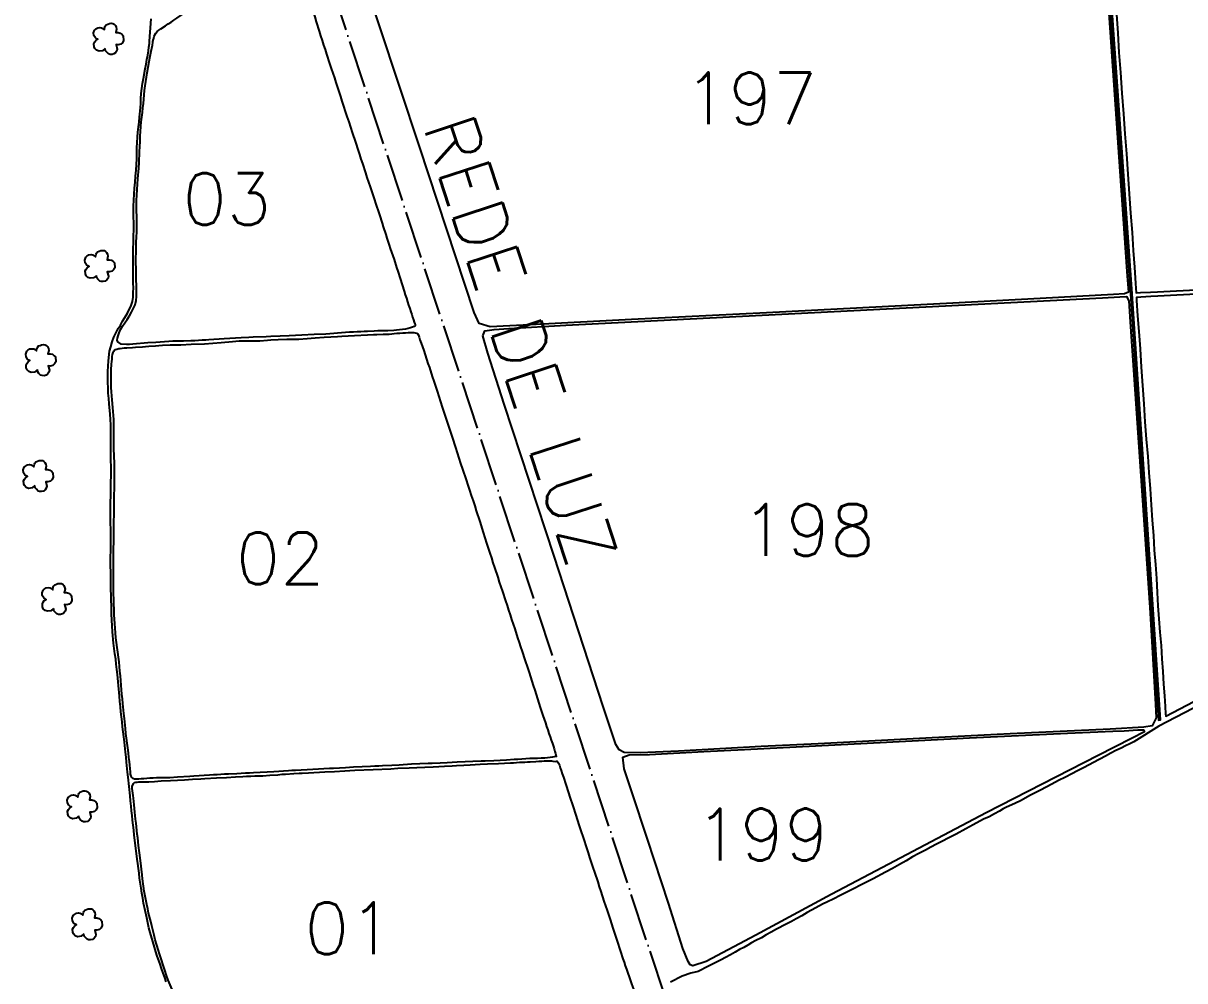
# Model space of a CAD drawing. Extents: x 737683 to 746083, y 7801653 to 7813533.
# Drawn here: x 738462 to 739627, y 7805766 to 7806727 of the extents above; entities that cross this region are included whole.
import ezdxf

# ---------------------------------------------------------------- set-up
doc = ezdxf.new("R2010")
doc.units = 0
doc.header["$MEASUREMENT"] = 0
doc.linetypes.add('ACAD_ISO04W100', pattern=[30, 24, -3, 0, -3])
doc.linetypes.add('CONTINUO', pattern=[0])
for name, color, linetype in [('0114000479', 1, 'Continuous'), ('0114000479001', 5, 'Continuous'), ('0114000479002', 5, 'Continuous'), ('0114000479003', 5, 'Continuous'), ('0114000479195', 5, 'Continuous'), ('0114000479196', 5, 'Continuous'), ('0114000479197', 5, 'Continuous'), ('0114000479198', 5, 'Continuous'), ('0114000479199', 5, 'Continuous'), ('_SIMBOLO ARVORE', 118, 'Continuous'), ('CANAL VINHAÇA', 7, 'Continuous'), ('REDE_DE_LUZ', 6, 'Continuous'), ('TEXTO_NUN_TAL', 7, 'Continuous')]:
    doc.layers.add(name, color=color, linetype=linetype)
doc.layers.add('TEXTO_DIVERSOS', color=7, linetype='Continuous', lineweight=5)
doc.styles.add('ROMANS', font='romans')

msp = doc.modelspace()

# ---------------------------------------------------------------- linework, layer by layer
at = {"layer": '0114000479'}
for points in [[(738605.2, 7805764.8), (738603.6, 7805769.2), (738602.1, 7805773.7), (738600.5, 7805778.2), (738598.9, 7805782.7), (738595.8, 7805791.6), (738591.7, 7805805.2), (738589.1, 7805814.4), (738587.8, 7805819.1), (738586.6, 7805824), (738585.5, 7805829.1), (738582.4, 7805843.8), (738581.5, 7805848.8), (738580.6, 7805853.9), (738579.8, 7805858.8), (738578.3, 7805868.8), (738577.8, 7805873.8), (738577.2, 7805878.7), (738576.6, 7805883.5), (738576.1, 7805888.1), (738573.6, 7805907.1), (738573.1, 7805912), (738572.5, 7805917), (738571.9, 7805922), (738571.4, 7805927), (738570.9, 7805931.8), (738570.4, 7805936.5), (738569.9, 7805941.3), (738569.3, 7805946.5), (738568.8, 7805951.6), (738566.9, 7805970.4), (738566.4, 7805975.3), (738565.4, 7805985.5), (738564.9, 7805990.5), (738564.3, 7805995.3), (738563.1, 7806005.5), (738562.5, 7806010.7), (738561.9, 7806015.8), (738561.3, 7806020.9), (738560.8, 7806025.9), (738560.2, 7806030.9), (738559.7, 7806035.8), (738559.2, 7806040.9), (738558.7, 7806046.2), (738558.2, 7806051.5), (738557.2, 7806062.3), (738556.1, 7806073.2), (738555.5, 7806078.4), (738555, 7806083.6), (738554.4, 7806088.8), (738553.7, 7806094), (738552.3, 7806104.7), (738551.2, 7806116.3), (738550.8, 7806122.2), (738550.3, 7806133.8), (738550.1, 7806139.5), (738549.6, 7806161.2), (738549.4, 7806176.9), (738549.3, 7806181.9), (738549.3, 7806186.8), (738549.3, 7806191.9), (738549.5, 7806197), (738549.5, 7806206.9), (738549.5, 7806212), (738549.4, 7806217.2), (738549.2, 7806227.1), (738549.2, 7806232), (738549.2, 7806236.9), (738549.2, 7806241.9), (738549.3, 7806246.9), (738549.4, 7806252), (738549.4, 7806257.1), (738549.6, 7806267.1), (738549.7, 7806272.1), (738549.7, 7806282.4), (738549.6, 7806287.7), (738549.6, 7806292.8), (738549.6, 7806297.8), (738549.6, 7806302.9), (738549.6, 7806308.2), (738549.6, 7806313.4), (738549.6, 7806318.5), (738549.5, 7806323.8), (738549.3, 7806329.2), (738549, 7806334.5), (738548, 7806345), (738547.5, 7806350.4), (738547, 7806355.7), (738546.7, 7806361.1), (738546.5, 7806366.5), (738546.4, 7806372), (738546.5, 7806377.4), (738547.1, 7806388.1), (738548.3, 7806397.9), (738549.5, 7806402.4), (738550.9, 7806407.2), (738552.7, 7806412), (738556.9, 7806420.5), (738559.1, 7806424.1), (738561.3, 7806428), (738563.7, 7806431.8), (738566.1, 7806435.9), (738569.9, 7806443.8), (738571.1, 7806447.9), (738571.8, 7806452.2), (738572.1, 7806456.7), (738572.2, 7806461.4), (738572.1, 7806466.1), (738572.1, 7806470.8), (738571.9, 7806475.7), (738571.8, 7806480.8), (738571.8, 7806485.9), (738571.8, 7806496.2), (738572, 7806501.4), (738572.2, 7806506.5), (738572.4, 7806511.6), (738572.6, 7806521.8), (738572.5, 7806527), (738572.4, 7806532.4), (738572.4, 7806537.9), (738572.4, 7806543.6), (738572.6, 7806549.4), (738572.9, 7806555.4), (738573.3, 7806561.4), (738573.8, 7806567.5), (738574.3, 7806573.6), (738574.8, 7806579.5), (738575.4, 7806585.3), (738575.6, 7806591), (738575.6, 7806602.1), (738575.9, 7806607.4), (738576.2, 7806612.7), (738576.7, 7806617.8), (738577.3, 7806622.9), (738577.8, 7806627.9), (738578.4, 7806632.8), (738579.3, 7806642.3), (738579.5, 7806646.9), (738579.7, 7806651.6), (738580.1, 7806656.5), (738580.7, 7806661.6), (738581.4, 7806666.7), (738582.3, 7806671.7), (738584.1, 7806681.3), (738585, 7806686), (738585.8, 7806690.5), (738586.5, 7806694.9), (738587.2, 7806699.2), (738587.8, 7806703.1), (738588.3, 7806706.6), (738588.4, 7806709.1), (738589.9, 7806731.4)], [(739686.6, 7806066), (739601.1, 7806021.5), (739576, 7806005.7), (739572, 7806003.7), (739567.7, 7806001.6), (739563.1, 7805999.3), (739557.9, 7805997), (739552.8, 7805994.3), (739547.6, 7805991.4), (739535.3, 7805985.1), (739531.1, 7805982.8), (739525.4, 7805979.6), (739519.3, 7805976.8), (739513.7, 7805973.7), (739507.2, 7805970.4), (739500.4, 7805966.9), (739493.7, 7805963.4), (739482.2, 7805957.1), (739472.2, 7805952.1), (739462.2, 7805946.5), (739457.1, 7805944.3), (739453.5, 7805942.5), (739448.3, 7805940.2), (739444.9, 7805938.5), (739441, 7805936.3), (739436.1, 7805933.6), (739430.8, 7805930.6), (739425.1, 7805928), (739414.8, 7805922.3), (739407.4, 7805918.5), (739397.8, 7805913.2), (739389.7, 7805909), (739384.1, 7805906), (739378, 7805902.9), (739372.4, 7805900), (739366.8, 7805896.9), (739360.3, 7805893.6), (739354, 7805890.2), (739347.6, 7805886.4), (739340.7, 7805882.7), (739333.8, 7805878.8), (739326.6, 7805874.9), (739314.5, 7805868.2), (739306.3, 7805864.3), (739301, 7805861.6), (739295.9, 7805859), (739290.6, 7805856.3), (739282.1, 7805851.8), (739274.1, 7805847.8), (739268.7, 7805845.3), (739263.6, 7805842.9), (739256.7, 7805839), (739248.2, 7805834.4), (739242.9, 7805831.2), (739237.2, 7805828.2), (739232.3, 7805825.5), (739227, 7805822.7), (739217.4, 7805817.6), (739212.2, 7805814.8), (739207.1, 7805811.9), (739202.2, 7805809), (739196.8, 7805806.2), (739192.4, 7805804), (739188.5, 7805801.7), (739184.5, 7805799.5), (739180.4, 7805797.2), (739176, 7805794.8), (739171.2, 7805792.1), (739166.3, 7805789.4), (739161.8, 7805786.9), (739157.3, 7805784.6), (739153.3, 7805782.5), (739149.3, 7805780.5), (739138.9, 7805775.2), (739131.5, 7805773.7), (739122.9, 7805770.6), (739110.9, 7805764.6)]]:
    msp.add_lwpolyline(points, dxfattribs=at)
at = {"layer": '0114000479001', "linetype": 'CONTINUO', "flags": 128}
msp.add_lwpolyline([(738598.6, 7805792.1), (738596.9, 7805797.2), (738594.1, 7805807.1), (738592.9, 7805811.8), (738590.7, 7805821), (738589.5, 7805825.4), (738587.4, 7805833.8), (738586.5, 7805838), (738585.6, 7805842.4), (738583, 7805855.8), (738581.2, 7805868.3), (738580.8, 7805872.2), (738579.3, 7805886.7), (738578.3, 7805894.2), (738577.3, 7805901.8), (738576.5, 7805909.4), (738576.1, 7805913.1), (738575.6, 7805916.8), (738575.2, 7805920.6), (738574.8, 7805924.3), (738574.4, 7805928.2), (738573.3, 7805939), (738572.9, 7805942.5), (738572.2, 7805949.1), (738571.9, 7805951.8), (738571.5, 7805954.2), (738571.2, 7805956.6), (738571, 7805958.9), (738571, 7805961), (738572.2, 7805963.9), (738573.3, 7805964.8), (738574.6, 7805965.2), (738576, 7805965.3), (738577.7, 7805965.6), (738579.5, 7805965.6), (738584.7, 7805965.7), (738587.5, 7805965.7), (738593.4, 7805966.1), (738600.1, 7805966.6), (738609.4, 7805967.1), (738623.5, 7805967.7), (738631.3, 7805968.2), (738639.7, 7805968.7), (738643.9, 7805968.9), (738655.6, 7805969.6), (738665.7, 7805970.1), (738674.5, 7805970.6), (738681.9, 7805970.9), (738685.8, 7805971.2), (738690, 7805971.3), (738694.1, 7805971.5), (738698.1, 7805971.6), (738701.9, 7805971.8), (738709.2, 7805972.3), (738717.2, 7805972.8), (738721.1, 7805973.2), (738724.7, 7805973.4), (738733.1, 7805973.9), (738738.6, 7805974.2), (738741.5, 7805974.3), (738748, 7805974.7), (738764.2, 7805975.5), (738773.9, 7805976), (738784.2, 7805976.5), (738794.5, 7805977.2), (738812.7, 7805977.9), (738830.3, 7805978.8), (738837.5, 7805979.2), (738848.9, 7805979.8), (738856.4, 7805980.1), (738864.5, 7805980.3), (738872.8, 7805980.7), (738884.3, 7805981.2), (738892.1, 7805981.7), (738896.2, 7805982), (738903.7, 7805982.5), (738910.1, 7805982.8), (738920.2, 7805983.2), (738927.6, 7805983.6), (738938.6, 7805984.1), (738944.5, 7805984.4), (738950.6, 7805984.7), (738953.6, 7805984.8), (738959.4, 7805985.2), (738962.2, 7805985.4), (738965, 7805985.5), (738967.7, 7805985.6), (738970.3, 7805985.8), (738975.9, 7805986.2), (738978.9, 7805986.4), (738981.8, 7805986.5), (738984.3, 7805986.6), (738986.2, 7805986.7), (738988.1, 7805986.8), (738991.6, 7805986.7), (738993.1, 7805986.5), (738995.3, 7805986.2), (738996.7, 7805986.3), (738997.3, 7805986.4), (738998.8, 7805984.2), (738999.6, 7805982.2), (739000.5, 7805979.7), (739001.4, 7805976.9), (739002.4, 7805973.7), (739003.6, 7805970.3), (739006, 7805962.8), (739008.7, 7805954.7), (739010.1, 7805950.3), (739012.9, 7805941.4), (739016, 7805932.1), (739019.1, 7805922.4), (739020.8, 7805917.5), (739023.8, 7805908.6), (739026.7, 7805899.4), (739028.3, 7805894.5), (739029.9, 7805889.6), (739033.2, 7805879.7), (739034.8, 7805874.8), (739038, 7805865.2), (739039.5, 7805860.3), (739041.1, 7805855.5), (739044.3, 7805846), (739045.9, 7805841.2), (739047.4, 7805836.5), (739050.4, 7805827.6), (739053.2, 7805818.9), (739054.5, 7805814.7), (739057.2, 7805806.6), (739060.8, 7805795.4), (739063.3, 7805788.1), (739064.5, 7805784.5), (739065.7, 7805780.9), (739066.8, 7805777.5), (739067.9, 7805774.5), (739069.8, 7805768.8), (739070.8, 7805765.8), (739071.9, 7805762.9), (739072.8, 7805760.1), (739073.9, 7805757.6), (739074.6, 7805755.5), (739074.9, 7805753.6), (739074.6, 7805752), (739073.8, 7805750.6), (739072.3, 7805749.2), (739070.2, 7805747.9), (739067.9, 7805746.7), (739065.3, 7805745.4), (739062.5, 7805744), (739056.7, 7805741.4), (739053.6, 7805739.8), (739047.2, 7805736.5), (739040.3, 7805733), (739036.8, 7805731.3), (739033.4, 7805729.6), (739030, 7805727.8), (739026.4, 7805726), (739019.2, 7805722.2), (739015.6, 7805720.2), (739008.6, 7805716.4), (739005.4, 7805714.6), (738999.8, 7805711.6), (738990.8, 7805707), (738987.5, 7805705.2), (738980.7, 7805701.6), (738974.1, 7805698.2), (738970.8, 7805696.5), (738963.8, 7805692.9), (738953.4, 7805687.3), (738944.8, 7805682.4), (738939.2, 7805679.5), (738929.1, 7805674.2), (738918.6, 7805668.8), (738911.8, 7805665), (738908.5, 7805663.1), (738899.7, 7805658.1), (738894.4, 7805655.3), (738887.6, 7805651.9), (738880.5, 7805648), (738873.3, 7805644), (738869.7, 7805642.1), (738866.1, 7805640.2), (738862.5, 7805638.3), (738855, 7805634.4), (738851.4, 7805632.5), (738847.6, 7805630.4), (738840, 7805626.2), (738832.6, 7805622.5), (738826, 7805619.2), (738822.6, 7805617.4), (738819.2, 7805615.6), (738815.8, 7805613.8), (738812.4, 7805611.9), (738805.5, 7805608.2), (738802, 7805606.3), (738798.4, 7805604.4), (738795, 7805602.3), (738791.7, 7805600.4), (738788.5, 7805598.5), (738785.2, 7805596.7), (738782.1, 7805594.8), (738779.2, 7805593.2), (738776.3, 7805591.7), (738773.4, 7805590.2), (738770.5, 7805588.6), (738767.7, 7805587.1), (738764.9, 7805585.6), (738762.6, 7805584.4), (738760.1, 7805583.4), (738757.9, 7805582.9), (738753.9, 7805583.2), (738752.2, 7805584), (738748.3, 7805587.9), (738746, 7805590.8), (738741, 7805597.6), (738735.4, 7805605), (738726.8, 7805616.1), (738721, 7805623.5), (738717.9, 7805627.1), (738711.8, 7805634.3), (738708.7, 7805637.9), (738702.5, 7805645.1), (738699.4, 7805648.7), (738696.3, 7805652.3), (738690.4, 7805659.6), (738687.4, 7805663.4), (738684.4, 7805667.3), (738681.4, 7805671), (738675, 7805678), (738671.8, 7805680.9), (738668.6, 7805683.5), (738665.4, 7805686.1), (738662.1, 7805688.8), (738659, 7805691.7), (738655.9, 7805694.8), (738652.7, 7805697.8), (738646.4, 7805704.6), (738640.5, 7805711.7), (738638, 7805715.2), (738635.8, 7805718.6), (738633.5, 7805722), (738631.2, 7805725.4), (738626.8, 7805732.2), (738624.4, 7805735.5), (738622.2, 7805738.5), (738619.9, 7805741.5), (738617.7, 7805744.9), (738615.4, 7805748.7), (738613.2, 7805752.9), (738611, 7805757.3), (738607.2, 7805766.5), (738605.4, 7805771.4), (738603.7, 7805776.5), (738602, 7805781.7), (738600.3, 7805786.9)], close=True, dxfattribs=at)
at = {"layer": '0114000479002', "linetype": 'CONTINUO', "flags": 128}
msp.add_lwpolyline([(738552.8, 7806137.4), (738552.4, 7806145.6), (738552.3, 7806157.6), (738552.2, 7806165.8), (738552.2, 7806178.1), (738552.2, 7806186.5), (738552.2, 7806194.9), (738552.3, 7806199), (738552.5, 7806207), (738552.6, 7806215.3), (738552.7, 7806223.9), (738552.8, 7806236.6), (738552.8, 7806240.7), (738552.8, 7806244.8), (738553, 7806252.8), (738553.2, 7806260.7), (738553.2, 7806264.6), (738553.2, 7806268.4), (738553.2, 7806282.3), (738553.1, 7806285.5), (738552.7, 7806300), (738552.6, 7806304), (738552.6, 7806308.1), (738552.6, 7806312.2), (738552.6, 7806316.4), (738552.6, 7806320.7), (738552.5, 7806324.9), (738552.4, 7806329.2), (738552.2, 7806333.3), (738551.9, 7806337.3), (738551.6, 7806341.2), (738551, 7806349), (738550.3, 7806357.2), (738549.9, 7806361.3), (738549.8, 7806369.4), (738550, 7806379), (738550.3, 7806384.7), (738550.5, 7806387.4), (738550.7, 7806390), (738551, 7806392.5), (738551.2, 7806394.6), (738551.8, 7806396.4), (738552.5, 7806397.9), (738553.3, 7806398.9), (738554.3, 7806399.7), (738555.6, 7806400), (738556.7, 7806400.4), (738557.7, 7806400.5), (738559, 7806400.7), (738562.9, 7806401.1), (738565.6, 7806401.3), (738571.2, 7806401.6), (738574.4, 7806401.9), (738581.2, 7806402.4), (738584.4, 7806402.7), (738587.6, 7806402.9), (738594.3, 7806403.3), (738597.8, 7806403.6), (738601.5, 7806403.8), (738609.2, 7806404.2), (738616.6, 7806404.3), (738619.9, 7806404.3), (738630, 7806404.8), (738643.4, 7806405.4), (738660.3, 7806406.7), (738671.7, 7806407.6), (738678.3, 7806408.1), (738684.7, 7806408.3), (738688, 7806408.4), (738691.3, 7806408.4), (738695, 7806408.4), (738698.9, 7806408.4), (738706.8, 7806409), (738710.1, 7806409.3), (738717.4, 7806409.6), (738726.1, 7806409.8), (738738.2, 7806410), (738746.4, 7806410.6), (738750.6, 7806411), (738754.7, 7806411.3), (738763.5, 7806411.8), (738776.9, 7806412.6), (738781.4, 7806412.9), (738793.9, 7806413.6), (738807.1, 7806414.3), (738813.2, 7806414.5), (738816.4, 7806414.5), (738822.6, 7806414.8), (738828.7, 7806415.1), (738831.3, 7806415.3), (738833.9, 7806415.5), (738836.6, 7806415.8), (738839.5, 7806416.1), (738842.4, 7806416.3), (738845.3, 7806416.4), (738847.9, 7806416.5), (738851.9, 7806416.7), (738853.4, 7806416.6), (738854.8, 7806416.4), (738856.5, 7806415.8), (738857.1, 7806415.6), (738858.3, 7806413.9), (738858.9, 7806411.9), (738859.7, 7806409.3), (738860.8, 7806406), (738862.1, 7806402.4), (738863.4, 7806398.5), (738864.8, 7806394.3), (738866.2, 7806390), (738867.6, 7806385.6), (738869.1, 7806381.4), (738871.9, 7806372.6), (738873.5, 7806367.8), (738875.2, 7806362.8), (738876.8, 7806357.6), (738878.5, 7806352.3), (738882, 7806341.8), (738883.7, 7806336.8), (738885.3, 7806331.8), (738887, 7806326.7), (738888.7, 7806321.7), (738890.3, 7806316.7), (738891.9, 7806311.6), (738895.2, 7806301.3), (738896.9, 7806296), (738898.7, 7806290.6), (738900.5, 7806285.1), (738902.3, 7806279.5), (738905.9, 7806268.8), (738907.7, 7806263.5), (738909.4, 7806258.3), (738911.2, 7806253), (738912.9, 7806247.8), (738914.6, 7806242.7), (738916.2, 7806237.5), (738919.7, 7806226.8), (738923.2, 7806215.9), (738924.8, 7806210.5), (738926.5, 7806205.2), (738928.1, 7806200.1), (738929.7, 7806195.2), (738931.3, 7806190.4), (738932.8, 7806185.6), (738934.4, 7806180.7), (738937.7, 7806171), (738939.3, 7806166.1), (738940.9, 7806161.4), (738942.5, 7806156.7), (738945.6, 7806147.2), (738947.2, 7806142.5), (738948.6, 7806137.8), (738950.1, 7806133.1), (738951.6, 7806128.5), (738953.2, 7806123.9), (738954.7, 7806119.2), (738957.7, 7806110.1), (738959.2, 7806105.6), (738960.6, 7806101.1), (738962.1, 7806096.6), (738965, 7806088), (738967.8, 7806079.5), (738969.2, 7806075.2), (738972, 7806066.5), (738973.4, 7806062.2), (738974.8, 7806057.7), (738976.2, 7806053.2), (738977.6, 7806048.8), (738980.4, 7806040.3), (738983.1, 7806032.3), (738984.4, 7806028.4), (738985.6, 7806024.7), (738986.8, 7806021.2), (738987.9, 7806017.7), (738989.1, 7806014.2), (738990.3, 7806010.7), (738991.4, 7806007.3), (738992.5, 7806004.1), (738993.5, 7806001.2), (738994.3, 7805998.6), (738995.1, 7805996), (738995.8, 7805993.9), (738996.1, 7805992.6), (738996.4, 7805991.4), (738996.7, 7805991), (738996.2, 7805991), (738995.8, 7805990.9), (738994.4, 7805990.6), (738992.6, 7805990.3), (738990.4, 7805990), (738987.8, 7805989.7), (738984.8, 7805989.5), (738981.4, 7805989.3), (738977.6, 7805989.2), (738973.7, 7805989.1), (738969.8, 7805989), (738965.8, 7805988.8), (738961.8, 7805988.5), (738958, 7805988.2), (738954.2, 7805987.9), (738946.6, 7805987.5), (738933.9, 7805986.8), (738925.2, 7805986.4), (738921, 7805986.3), (738912.8, 7805986), (738904.9, 7805985.7), (738897, 7805985.3), (738887.1, 7805984.8), (738880, 7805984.3), (738871.8, 7805983.9), (738867.8, 7805983.9), (738851.1, 7805983.2), (738838.9, 7805982.5), (738831.5, 7805982.1), (738822, 7805981.6), (738818.4, 7805981.4), (738814.4, 7805981.2), (738810.2, 7805981.1), (738801.6, 7805980.6), (738793, 7805980.2), (738784.9, 7805979.7), (738773, 7805979), (738768.9, 7805978.9), (738752.1, 7805978), (738734.9, 7805977.1), (738731.2, 7805976.9), (738727.9, 7805976.7), (738712.9, 7805975.8), (738692.7, 7805974.6), (738688.5, 7805974.4), (738684.5, 7805974.3), (738680.3, 7805974), (738676, 7805973.8), (738667.6, 7805973.4), (738663.7, 7805973.2), (738656.3, 7805972.8), (738652.5, 7805972.6), (738648.6, 7805972.3), (738632.8, 7805971.3), (738628.8, 7805971.1), (738616.5, 7805970.2), (738608.7, 7805969.8), (738605.2, 7805969.8), (738601.9, 7805969.7), (738598.7, 7805969.7), (738595.2, 7805969.6), (738591.9, 7805969.4), (738588.7, 7805969.2), (738585.6, 7805968.9), (738582.7, 7805968.6), (738579.9, 7805968.5), (738577.6, 7805968.4), (738575.2, 7805968.3), (738573.3, 7805968.4), (738571.7, 7805969), (738570.5, 7805970), (738569.8, 7805971.3), (738569.4, 7805973.3), (738569.2, 7805975.7), (738568.5, 7805982.2), (738568.1, 7805986), (738567.6, 7805990.2), (738567.1, 7805994.8), (738566.6, 7805999.6), (738565.9, 7806004.5), (738565.3, 7806009.3), (738564.7, 7806014.3), (738564.1, 7806019.2), (738563.2, 7806029.3), (738562.7, 7806034.3), (738561.7, 7806044.1), (738561.1, 7806048.9), (738560.7, 7806053.5), (738560.2, 7806058.1), (738559.5, 7806067.4), (738559.1, 7806072.1), (738558.7, 7806076.7), (738558.3, 7806081.4), (738557.8, 7806086.1), (738557.2, 7806090.9), (738556.5, 7806095.7), (738555.8, 7806100.5), (738555.2, 7806105.4), (738554.7, 7806110.3), (738554.2, 7806115.2), (738553.8, 7806119.9), (738553.4, 7806124.4), (738553.1, 7806128.8), (738552.9, 7806133.2)], close=True, dxfattribs=at)
at = {"layer": '0114000479003', "linetype": 'CONTINUO', "flags": 128}
msp.add_lwpolyline([(738594.8, 7806717.1), (738596.1, 7806718.7), (738597.8, 7806720.2), (738599.8, 7806721.5), (738604.5, 7806724.6), (738607.1, 7806726.4), (738609.9, 7806728.2), (738612.8, 7806730.2), (738615.8, 7806732.1), (738622.1, 7806736.4), (738631.9, 7806743.4), (738634.8, 7806745.6), (738640.9, 7806750.2), (738643.7, 7806752.5), (738646.6, 7806754.9), (738652.4, 7806759.6), (738654.9, 7806761.7), (738657.4, 7806763.7), (738662.5, 7806767.7), (738667.6, 7806772), (738673.3, 7806776.7), (738676.1, 7806779), (738679, 7806781.4), (738681.9, 7806783.8), (738684.9, 7806786.3), (738688, 7806788.9), (738691, 7806791.5), (738694, 7806794), (738696.9, 7806796.4), (738699.8, 7806798.8), (738702.6, 7806801.2), (738705.4, 7806803.6), (738708, 7806805.8), (738710.6, 7806807.9), (738713.1, 7806810), (738717.5, 7806813.7), (738719.5, 7806814.9), (738721.4, 7806815.6), (738723.3, 7806815.9), (738724.7, 7806815.8), (738725.7, 7806815.3), (738726.6, 7806814.4), (738727.4, 7806813.1), (738728.2, 7806811.4), (738729, 7806809.3), (738729.9, 7806806.8), (738731, 7806803.7), (738732.1, 7806800.1), (738733.5, 7806796.1), (738734.9, 7806791.8), (738736.4, 7806787.4), (738737.9, 7806783.1), (738740.6, 7806774.6), (738741.9, 7806770.4), (738743.3, 7806766), (738744.8, 7806761.5), (738747.9, 7806752.2), (738749.4, 7806747.7), (738750.9, 7806743.1), (738752.5, 7806738.4), (738754.1, 7806733.6), (738755.5, 7806728.6), (738758.6, 7806719), (738760, 7806714.3), (738761.5, 7806709.8), (738763, 7806705.1), (738764.5, 7806700.6), (738766, 7806696), (738769, 7806686.7), (738770.6, 7806681.7), (738772.2, 7806676.9), (738773.8, 7806672.1), (738775.3, 7806667.5), (738778.2, 7806658.4), (738779.8, 7806653.6), (738781.4, 7806648.7), (738783, 7806643.8), (738784.7, 7806638.6), (738786.4, 7806633.3), (738788.2, 7806628), (738790, 7806622.7), (738791.7, 7806617.5), (738794.9, 7806607.8), (738797.7, 7806599.4), (738799, 7806595.2), (738800.4, 7806590.7), (738801.9, 7806586.1), (738804.9, 7806576.9), (738806.5, 7806572.3), (738808, 7806567.6), (738809.6, 7806562.7), (738811.3, 7806557.7), (738812.9, 7806552.7), (738816.1, 7806543.4), (738817.6, 7806538.9), (738819, 7806534.7), (738821.6, 7806526.5), (738822.9, 7806522.7), (738825.4, 7806514.9), (738826.6, 7806511.2), (738828.8, 7806504.2), (738829.9, 7806500.9), (738831.1, 7806497.3), (738832.4, 7806493.6), (738833.7, 7806489.8), (738836.2, 7806482), (738837.5, 7806478.2), (738839.8, 7806470.9), (738841.8, 7806464.4), (738843.9, 7806458.1), (738845, 7806454.6), (738846.1, 7806451.1), (738847.2, 7806447.5), (738848.3, 7806444), (738849.4, 7806440.6), (738850.4, 7806437.5), (738851.4, 7806434.6), (738852.3, 7806432), (738853.1, 7806429.5), (738854, 7806427.1), (738854.6, 7806425.4), (738854.8, 7806424.8), (738855, 7806423.9), (738854.8, 7806423.3), (738854.8, 7806423.3), (738853.7, 7806422.7), (738852.1, 7806422), (738850.1, 7806421.3), (738847.8, 7806420.5), (738845.1, 7806419.9), (738842.1, 7806419.5), (738839, 7806419.2), (738836.1, 7806418.9), (738833.3, 7806418.7), (738827.6, 7806418.3), (738824.7, 7806418.3), (738817.3, 7806418.2), (738813.8, 7806418.1), (738807.1, 7806417.8), (738803.8, 7806417.6), (738800.3, 7806417.4), (738796.8, 7806417.2), (738793, 7806417), (738789.1, 7806416.8), (738785.1, 7806416.7), (738777.1, 7806416.1), (738773.3, 7806415.7), (738765.4, 7806415.1), (738753.4, 7806414.6), (738741.3, 7806414.1), (738728.6, 7806413.3), (738719.4, 7806412.9), (738710.1, 7806412.5), (738705.5, 7806412.4), (738692.2, 7806411.8), (738688.1, 7806411.6), (738680.3, 7806411.2), (738663.1, 7806410.2), (738647.9, 7806409.2), (738644.7, 7806409.1), (738641.2, 7806408.9), (738637.6, 7806408.5), (738633.7, 7806408.4), (738629.8, 7806408.3), (738622.4, 7806408), (738618.8, 7806407.9), (738611.6, 7806407.8), (738607.6, 7806407.6), (738603.3, 7806407.3), (738598.9, 7806407), (738594.8, 7806406.7), (738586.8, 7806406.1), (738582.9, 7806405.9), (738575.3, 7806405.1), (738571.6, 7806404.8), (738568.2, 7806404.7), (738565.2, 7806404.5), (738559.8, 7806404.9), (738556.6, 7806407.1), (738556, 7806408.9), (738556.1, 7806411), (738556.8, 7806413.4), (738557.8, 7806416.2), (738559.3, 7806419.6), (738561.2, 7806422.9), (738563.5, 7806426.4), (738565.8, 7806429.8), (738568.1, 7806433.4), (738570.4, 7806436.9), (738574.1, 7806444.5), (738575, 7806448.6), (738575.4, 7806452.8), (738575.4, 7806457.2), (738575.2, 7806461.8), (738574.9, 7806471.5), (738574.8, 7806481.2), (738574.7, 7806486.3), (738574.7, 7806491.5), (738574.9, 7806496.8), (738575.1, 7806507.2), (738575.3, 7806512.4), (738575.5, 7806517.6), (738575.6, 7806528.1), (738575.3, 7806543.8), (738575.4, 7806549.1), (738575.6, 7806554.5), (738576, 7806560), (738576.3, 7806565.4), (738576.7, 7806570.8), (738577.5, 7806581.7), (738577.9, 7806587.2), (738578.4, 7806598), (738578.5, 7806603.2), (738578.8, 7806608.4), (738579, 7806613.6), (738579.2, 7806618.5), (738579.6, 7806623.3), (738580.1, 7806628.1), (738580.7, 7806632.8), (738581.3, 7806637.5), (738581.8, 7806642), (738582.2, 7806646.4), (738582.6, 7806650.7), (738582.9, 7806655.1), (738583.4, 7806659.6), (738584, 7806664.2), (738585.3, 7806673), (738586, 7806677.2), (738587.9, 7806688.7), (738588.6, 7806692.3), (738589.3, 7806695.7), (738589.9, 7806698.9), (738590.5, 7806702), (738591.2, 7806705), (738591.6, 7806707.7), (738591.6, 7806708.6), (738592.4, 7806710.9), (738592.6, 7806711.7), (738592.8, 7806712.4), (738593, 7806713.6), (738593.7, 7806715.4)], close=True, dxfattribs=at)
at = {"layer": '0114000479195', "linetype": 'ByBlock'}
msp.add_lwpolyline([(740016, 7806474.7), (739600, 7806453), (739592.8, 7806452.7), (739583, 7806452.2), (739578.5, 7806451.9), (739578.7, 7806448.8), (739579.7, 7806433.4), (739580.8, 7806417.6), (739582.1, 7806400.1), (739583.4, 7806382), (739584.7, 7806363.6), (739585.8, 7806345.1), (739586.9, 7806327), (739588.3, 7806309.5), (739589.8, 7806292.3), (739591, 7806276), (739592.4, 7806259.8), (739593.4, 7806243.8), (739594.4, 7806228.3), (739595.5, 7806213), (739596.4, 7806198.2), (739597.5, 7806183.9), (739598.5, 7806169.6), (739599.3, 7806155.5), (739600.1, 7806142.4), (739601.1, 7806129.2), (739602.1, 7806115.9), (739603.3, 7806102.4), (739604.1, 7806089.1), (739604.9, 7806076.4), (739605.8, 7806063.8), (739606.7, 7806051.8), (739607.4, 7806041.3), (739607.7, 7806033.8), (739607.9, 7806031.6), (739686, 7806072.4)], dxfattribs=at)
at = {"layer": '0114000479196', "linetype": 'ByBlock'}
msp.add_lwpolyline([(739558.5, 7806736.3), (739559.7, 7806717.1), (739560.9, 7806697.6), (739562.6, 7806677.6), (739564, 7806656.9), (739565.4, 7806636.2), (739566.8, 7806615.9), (739568.4, 7806595.8), (739569.9, 7806575.6), (739571.2, 7806555.8), (739572.7, 7806536.3), (739574.1, 7806517), (739575.3, 7806498.8), (739576.5, 7806482.1), (739577.7, 7806465.7), (739578.3, 7806456.4), (739582.7, 7806456.7), (739592.6, 7806457.2), (739599.8, 7806457.5), (740015.6, 7806479.2)], dxfattribs=at)
at = {"layer": '0114000479197'}
msp.add_lwpolyline([(739546, 7806804.6), (739561.5, 7806583.2), (739569.2, 7806473.3), (739570.4, 7806457), (739566.6, 7806455.6), (739555.6, 7806454.7), (739482, 7806450.9), (739394.4, 7806446), (739207.3, 7806436.5), (739072, 7806429.7), (738976.2, 7806424.5), (738930.2, 7806422.4), (738919.1, 7806425.5), (738914, 7806436.6), (738895.3, 7806493.5), (738859.4, 7806602.4), (738818.8, 7806725.6), (738796.3, 7806794.1)], dxfattribs=at)
at = {"layer": '0114000479198'}
msp.add_lwpolyline([(738922.6, 7806413.3), (738924.6, 7806418.2), (738934.1, 7806419.6), (738948.8, 7806420.7), (739006.1, 7806423.9), (739544.5, 7806451.3), (739562, 7806452.3), (739568.6, 7806452.7), (739570.9, 7806448.4), (739572.2, 7806427.5), (739582.7, 7806277.5), (739591.8, 7806140.6), (739597.8, 7806043.7), (739598.3, 7806030), (739594.3, 7806021.8), (739585.9, 7806020.4), (739552, 7806018.5), (739451.9, 7806013.8), (739373.7, 7806009.7), (739259.2, 7806003.9), (739201.9, 7806001), (739119, 7805996.3), (739080.7, 7805994.8), (739064.7, 7805995.1), (739059.4, 7805997.6), (739056.3, 7806003), (739043.5, 7806041.2), (738994.4, 7806192.2), (738944.1, 7806344.7), (738927.7, 7806395.9)], close=True, dxfattribs=at)
at = {"layer": '0114000479199'}
msp.add_lwpolyline([(739064.4, 7805978.7), (739063.1, 7805990.4), (739069.5, 7805992.6), (739090.1, 7805993), (739144.6, 7805996), (739185.4, 7805998), (739327.7, 7806005.3), (739411, 7806009.7), (739509.4, 7806014.4), (739554.9, 7806016.4), (739566.2, 7806016.9), (739579.8, 7806017.7), (739585.6, 7806017.7), (739586.6, 7806015.8), (739573.7, 7806009.2), (739540.2, 7805992), (739427.9, 7805934.4), (739317.5, 7805876.2), (739272.3, 7805852.4), (739196.6, 7805811.7), (739146.7, 7805785.3), (739133.5, 7805780.9), (739130.7, 7805782.1), (739128.7, 7805785.3), (739123.3, 7805798.4), (739109, 7805843.8), (739088, 7805908), (739072.1, 7805955.7)], close=True, dxfattribs=at)
at = {"layer": '_SIMBOLO ARVORE', "linetype": 'CONTINUO'}
for points in [[(738543.8, 7806701.6, 0), (738541.1, 7806699.3, 0), (738537.7, 7806698.9, 0), (738535.2, 7806699.9, 0), (738533.5, 7806701.6, 0), (738532.8, 7806703.5, 0), (738532.6, 7806706.4, 0), (738533.5, 7806708.3, 0), (738534.5, 7806709.6, 0), (738536.5, 7806710.9, 0), (738535.2, 7806711.3, 0), (738534, 7806712.4, 0), (738532.5, 7806714.7, 0), (738532.3, 7806717.4, 0), (738533.3, 7806720.2, 0), (738534.4, 7806721.3, 0), (738536.4, 7806722.5, 0), (738538.6, 7806722.8, 0), (738540.3, 7806722.5, 0), (738541.6, 7806721.9, 0), (738543.1, 7806720.6, 0), (738543.5, 7806723.1, 0), (738543.9, 7806724.1, 0), (738545, 7806725.5, 0), (738546.6, 7806726.1, 0), (738548.2, 7806726.8, 0), (738550, 7806727, 0), (738551.7, 7806726.7, 0), (738553, 7806726, 0), (738554.1, 7806724.9, 0), (738555, 7806723.1, 0), (738555.3, 7806721.2, 0), (738554.5, 7806717.7, 0), (738557, 7806717.7, 0), (738559, 7806717.2, 0), (738560.9, 7806715.7, 0), (738562, 7806714.5, 0), (738562.2, 7806709.7, 0), (738561.1, 7806707.5, 0), (738559.5, 7806706.1, 0), (738557, 7806705.4, 0), (738554.9, 7806705.6, 0), (738556, 7806701.1, 0), (738555.5, 7806699.2, 0), (738554.2, 7806697.4, 0), (738552.7, 7806696.2, 0), (738550.7, 7806695.7, 0), (738548.7, 7806695.8, 0), (738547.2, 7806696.3, 0), (738545.4, 7806698, 0), (738544.3, 7806699.5, 0), (738543.9, 7806701.8, 0)], [(738535, 7806473.6, 0), (738532.3, 7806471.4, 0), (738528.9, 7806471, 0), (738526.4, 7806471.9, 0), (738524.7, 7806473.6, 0), (738524, 7806475.6, 0), (738523.8, 7806478.5, 0), (738524.7, 7806480.3, 0), (738525.7, 7806481.6, 0), (738527.7, 7806483, 0), (738526.4, 7806483.4, 0), (738525.2, 7806484.4, 0), (738523.7, 7806486.7, 0), (738523.5, 7806489.4, 0), (738524.5, 7806492.3, 0), (738525.6, 7806493.3, 0), (738527.6, 7806494.5, 0), (738529.7, 7806494.8, 0), (738531.4, 7806494.6, 0), (738532.8, 7806494, 0), (738534.2, 7806492.6, 0), (738534.7, 7806495.1, 0), (738535, 7806496.1, 0), (738536.1, 7806497.5, 0), (738537.8, 7806498.1, 0), (738539.4, 7806498.8, 0), (738541.2, 7806499, 0), (738542.8, 7806498.8, 0), (738544.2, 7806498, 0), (738545.2, 7806496.9, 0), (738546.1, 7806495.2, 0), (738546.5, 7806493.2, 0), (738545.7, 7806489.7, 0), (738548.1, 7806489.7, 0), (738550.2, 7806489.2, 0), (738552.1, 7806487.7, 0), (738553.1, 7806486.5, 0), (738553.4, 7806481.7, 0), (738552.2, 7806479.5, 0), (738550.7, 7806478.1, 0), (738548.2, 7806477.4, 0), (738546, 7806477.6, 0), (738547.2, 7806473.1, 0), (738546.7, 7806471.2, 0), (738545.4, 7806469.4, 0), (738543.9, 7806468.2, 0), (738541.9, 7806467.7, 0), (738539.9, 7806467.9, 0), (738538.4, 7806468.3, 0), (738536.6, 7806470, 0), (738535.4, 7806471.5, 0), (738535.1, 7806473.9, 0)], [(738475.8, 7806379.2, 0), (738473.1, 7806376.9, 0), (738469.6, 7806376.5, 0), (738467.2, 7806377.5, 0), (738465.5, 7806379.2, 0), (738464.7, 7806381.1, 0), (738464.5, 7806384, 0), (738465.5, 7806385.8, 0), (738466.5, 7806387.2, 0), (738468.4, 7806388.5, 0), (738467.2, 7806388.9, 0), (738465.9, 7806389.9, 0), (738464.5, 7806392.2, 0), (738464.2, 7806395, 0), (738465.3, 7806397.8, 0), (738466.4, 7806398.8, 0), (738468.4, 7806400.1, 0), (738470.5, 7806400.4, 0), (738472.2, 7806400.1, 0), (738473.5, 7806399.5, 0), (738475, 7806398.2, 0), (738475.4, 7806400.7, 0), (738475.8, 7806401.7, 0), (738476.9, 7806403.1, 0), (738478.5, 7806403.7, 0), (738480.1, 7806404.4, 0), (738481.9, 7806404.5, 0), (738483.6, 7806404.3, 0), (738485, 7806403.6, 0), (738486, 7806402.5, 0), (738486.9, 7806400.7, 0), (738487.3, 7806398.7, 0), (738486.4, 7806395.2, 0), (738488.9, 7806395.3, 0), (738490.9, 7806394.8, 0), (738492.8, 7806393.3, 0), (738493.9, 7806392.1, 0), (738494.2, 7806387.2, 0), (738493, 7806385.1, 0), (738491.4, 7806383.6, 0), (738489, 7806383, 0), (738486.8, 7806383.2, 0), (738488, 7806378.7, 0), (738487.4, 7806376.8, 0), (738486.1, 7806374.9, 0), (738484.7, 7806373.8, 0), (738482.7, 7806373.3, 0), (738480.6, 7806373.4, 0), (738479.1, 7806373.8, 0), (738477.4, 7806375.5, 0), (738476.2, 7806377.1, 0), (738475.8, 7806379.4, 0)], [(738473.2, 7806262.9, 0), (738470.5, 7806260.6, 0), (738467, 7806260.2, 0), (738464.6, 7806261.2, 0), (738462.9, 7806262.9, 0), (738462.2, 7806264.8, 0), (738462, 7806267.7, 0), (738462.9, 7806269.5, 0), (738463.9, 7806270.9, 0), (738465.9, 7806272.2, 0), (738464.6, 7806272.6, 0), (738463.4, 7806273.6, 0), (738461.9, 7806275.9, 0), (738461.6, 7806278.7, 0), (738462.7, 7806281.5, 0), (738463.8, 7806282.6, 0), (738465.8, 7806283.8, 0), (738467.9, 7806284.1, 0), (738469.6, 7806283.8, 0), (738471, 7806283.2, 0), (738472.4, 7806281.9, 0), (738472.9, 7806284.4, 0), (738473.2, 7806285.4, 0), (738474.3, 7806286.8, 0), (738476, 7806287.4, 0), (738477.6, 7806288.1, 0), (738479.3, 7806288.3, 0), (738481, 7806288, 0), (738482.4, 7806287.3, 0), (738483.4, 7806286.2, 0), (738484.3, 7806284.4, 0), (738484.7, 7806282.5, 0), (738483.9, 7806279, 0), (738486.3, 7806279, 0), (738488.3, 7806278.5, 0), (738490.3, 7806277, 0), (738491.3, 7806275.8, 0), (738491.6, 7806271, 0), (738490.4, 7806268.8, 0), (738488.9, 7806267.4, 0), (738486.4, 7806266.7, 0), (738484.2, 7806266.9, 0), (738485.4, 7806262.4, 0), (738484.8, 7806260.5, 0), (738483.5, 7806258.6, 0), (738482.1, 7806257.5, 0), (738480.1, 7806257, 0), (738478.1, 7806257.1, 0), (738476.5, 7806257.5, 0), (738474.8, 7806259.3, 0), (738473.6, 7806260.8, 0), (738473.3, 7806263.1, 0)], [(738492.1, 7806139.5, 0), (738489.4, 7806137.2, 0), (738486, 7806136.8, 0), (738483.5, 7806137.7, 0), (738481.8, 7806139.4, 0), (738481.1, 7806141.4, 0), (738480.9, 7806144.3, 0), (738481.8, 7806146.1, 0), (738482.8, 7806147.5, 0), (738484.8, 7806148.8, 0), (738483.5, 7806149.2, 0), (738482.3, 7806150.2, 0), (738480.8, 7806152.5, 0), (738480.5, 7806155.3, 0), (738481.6, 7806158.1, 0), (738482.7, 7806159.1, 0), (738484.7, 7806160.4, 0), (738486.8, 7806160.6, 0), (738488.5, 7806160.4, 0), (738489.9, 7806159.8, 0), (738491.3, 7806158.5, 0), (738491.8, 7806161, 0), (738492.1, 7806162, 0), (738493.2, 7806163.4, 0), (738494.9, 7806164, 0), (738496.5, 7806164.7, 0), (738498.2, 7806164.8, 0), (738499.9, 7806164.6, 0), (738501.3, 7806163.9, 0), (738502.3, 7806162.8, 0), (738503.2, 7806161, 0), (738503.6, 7806159, 0), (738502.8, 7806155.5, 0), (738505.2, 7806155.6, 0), (738507.2, 7806155.1, 0), (738509.2, 7806153.6, 0), (738510.2, 7806152.3, 0), (738510.5, 7806147.5, 0), (738509.3, 7806145.4, 0), (738507.8, 7806143.9, 0), (738505.3, 7806143.3, 0), (738503.1, 7806143.5, 0), (738504.3, 7806139, 0), (738503.7, 7806137, 0), (738502.4, 7806135.2, 0), (738501, 7806134.1, 0), (738499, 7806133.6, 0), (738497, 7806133.7, 0), (738495.4, 7806134.1, 0), (738493.7, 7806135.8, 0), (738492.5, 7806137.4, 0), (738492.2, 7806139.7, 0)], [(738517.3, 7805931.3, 0), (738514.6, 7805929, 0), (738511.2, 7805928.6, 0), (738508.7, 7805929.6, 0), (738507, 7805931.3, 0), (738506.3, 7805933.2, 0), (738506.1, 7805936.1, 0), (738507, 7805937.9, 0), (738508, 7805939.3, 0), (738510, 7805940.6, 0), (738508.7, 7805941, 0), (738507.5, 7805942.1, 0), (738506, 7805944.4, 0), (738505.8, 7805947.1, 0), (738506.8, 7805949.9, 0), (738507.9, 7805951, 0), (738509.9, 7805952.2, 0), (738512, 7805952.5, 0), (738513.7, 7805952.2, 0), (738515.1, 7805951.6, 0), (738516.5, 7805950.3, 0), (738517, 7805952.8, 0), (738517.4, 7805953.8, 0), (738518.5, 7805955.2, 0), (738520.1, 7805955.8, 0), (738521.7, 7805956.5, 0), (738523.5, 7805956.7, 0), (738525.2, 7805956.4, 0), (738526.5, 7805955.7, 0), (738527.6, 7805954.6, 0), (738528.4, 7805952.8, 0), (738528.8, 7805950.9, 0), (738528, 7805947.4, 0), (738530.4, 7805947.4, 0), (738532.5, 7805946.9, 0), (738534.4, 7805945.4, 0), (738535.4, 7805944.2, 0), (738535.7, 7805939.4, 0), (738534.5, 7805937.2, 0), (738533, 7805935.8, 0), (738530.5, 7805935.1, 0), (738528.3, 7805935.3, 0), (738529.5, 7805930.8, 0), (738529, 7805928.9, 0), (738527.7, 7805927, 0), (738526.2, 7805925.9, 0), (738524.2, 7805925.4, 0), (738522.2, 7805925.5, 0), (738520.7, 7805926, 0), (738518.9, 7805927.7, 0), (738517.7, 7805929.2, 0), (738517.4, 7805931.5, 0)], [(738522.3, 7805812.9, 0), (738519.6, 7805810.6, 0), (738516.2, 7805810.2, 0), (738513.8, 7805811.2, 0), (738512, 7805812.9, 0), (738511.3, 7805814.8, 0), (738511.1, 7805817.7, 0), (738512.1, 7805819.5, 0), (738513, 7805820.9, 0), (738515, 7805822.2, 0), (738513.8, 7805822.6, 0), (738512.5, 7805823.7, 0), (738511.1, 7805826, 0), (738510.8, 7805828.7, 0), (738511.9, 7805831.5, 0), (738513, 7805832.6, 0), (738515, 7805833.8, 0), (738517.1, 7805834.1, 0), (738518.8, 7805833.8, 0), (738520.1, 7805833.2, 0), (738521.6, 7805831.9, 0), (738522, 7805834.4, 0), (738522.4, 7805835.4, 0), (738523.5, 7805836.8, 0), (738525.1, 7805837.4, 0), (738526.7, 7805838.1, 0), (738528.5, 7805838.3, 0), (738530.2, 7805838, 0), (738531.6, 7805837.3, 0), (738532.6, 7805836.2, 0), (738533.5, 7805834.4, 0), (738533.8, 7805832.5, 0), (738533, 7805829, 0), (738535.5, 7805829, 0), (738537.5, 7805828.5, 0), (738539.4, 7805827, 0), (738540.5, 7805825.8, 0), (738540.8, 7805821, 0), (738539.6, 7805818.8, 0), (738538, 7805817.4, 0), (738535.5, 7805816.7, 0), (738533.4, 7805816.9, 0), (738534.5, 7805812.4, 0), (738534, 7805810.5, 0), (738532.7, 7805808.6, 0), (738531.3, 7805807.5, 0), (738529.2, 7805807, 0), (738527.2, 7805807.1, 0), (738525.7, 7805807.6, 0), (738524, 7805809.3, 0), (738522.8, 7805810.8, 0), (738522.4, 7805813.1, 0)]]:
    msp.add_polyline3d(points, dxfattribs=at)
at = {"layer": 'CANAL VINHAÇA', "linetype": 'ByBlock'}
msp.add_lwpolyline([(739391.1, 7809042.9), (739389.1, 7809042.8), (739419.2, 7808623), (739450.4, 7808189.6), (739480.9, 7807758.4), (739541.4, 7806890.8), (739572.4, 7806455.5), (739600.6, 7806027.6), (739602.6, 7806027.7), (739574.4, 7806455.6), (739543.4, 7806891), (739482.9, 7807758.5), (739452.4, 7808189.8), (739421.1, 7808623.1)], close=True, dxfattribs=at)
msp.add_lwpolyline([(739601.6, 7806027.6), (739573.4, 7806455.5), (739542.4, 7806890.9), (739481.9, 7807758.5), (739451.4, 7808189.7), (739420.2, 7808623), (739390.1, 7809042.9)], dxfattribs=at)
at = {"layer": 'REDE_DE_LUZ', "linetype": 'ACAD_ISO04W100', "ltscale": 2}
msp.add_line((739105.6, 7805750), (738657.8, 7807107.6), dxfattribs=at)

# ---------------------------------------------------------------- texts
at = {"layer": 'TEXTO_DIVERSOS', "style": 'ROMANS'}
msp.add_text('REDE DE LUZ', height=52, rotation=288.2147, dxfattribs=at).set_placement((738862.3, 7806624))
at = {"layer": 'TEXTO_NUN_TAL', "style": 'ROMANS'}
for s, p in [('197', (739124.6, 7806625.6)), ('03', (738621.3, 7806524.7)), ('198', (739182.2, 7806192.4)), ('02', (738674.9, 7806164)), ('199', (739136.2, 7805886.7)), ('01', (738744, 7805792.6))]:
    msp.add_text(s, height=52, dxfattribs=at).set_placement(p)

doc.saveas('drawing.dxf')
